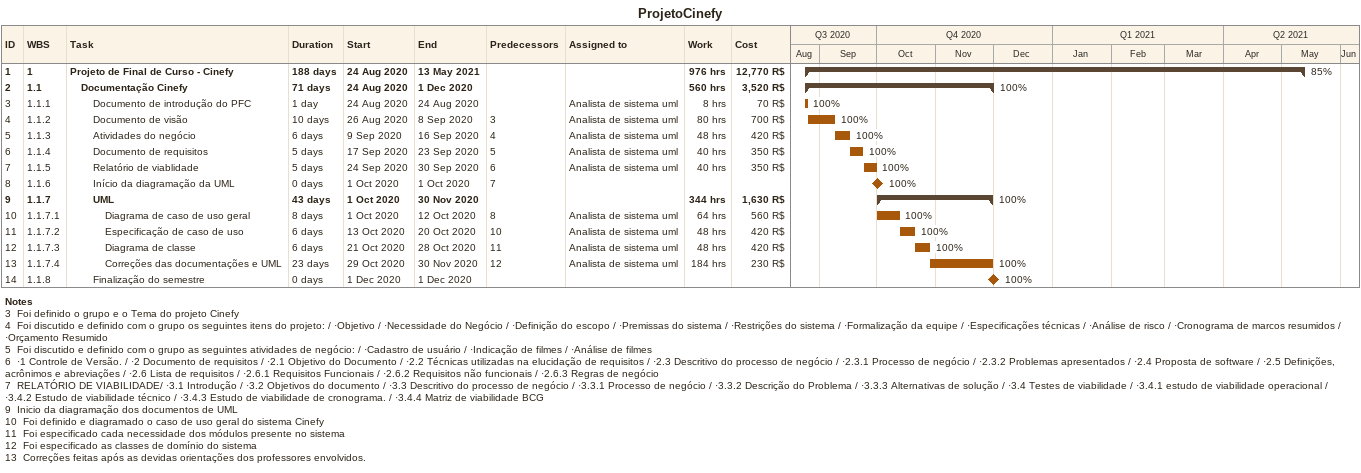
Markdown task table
ProjetoCinefy

| ID | WBS | Task | Duration | Start | Finish | Predecessors | Resources | % complete | Work (h) | Cost (R$) |
|---|---|---|---|---|---|---|---|---|---|---|
| 1 | 1 | **Projeto de Final de Curso - Cinefy** | 188d | 2020-08-24 | 2021-05-13 |  |  | 85 | 976 | 12770 |
| 2 | 1.1 | **Documentação Cinefy** | 71d | 2020-08-24 | 2020-12-01 |  |  | 100 | 560 | 3520 |
| 3 | 1.1.1 | Documento de introdução do PFC | 1d | 2020-08-24 | 2020-08-24 |  | Analista de sistema uml | 100 | 8 | 70 |
| 4 | 1.1.2 | Documento de visão | 10d | 2020-08-26 | 2020-09-08 | 3 | Analista de sistema uml | 100 | 80 | 700 |
| 5 | 1.1.3 | Atividades do negócio | 6d | 2020-09-09 | 2020-09-16 | 4 | Analista de sistema uml | 100 | 48 | 420 |
| 6 | 1.1.4 | Documento de requisitos | 5d | 2020-09-17 | 2020-09-23 | 5 | Analista de sistema uml | 100 | 40 | 350 |
| 7 | 1.1.5 | Relatório de viablidade | 5d | 2020-09-24 | 2020-09-30 | 6 | Analista de sistema uml | 100 | 40 | 350 |
| 8 | 1.1.6 | Início da diagramação da UML | 0d | 2020-10-01 | 2020-10-01 | 7 |  | 100 |  |  |
| 9 | 1.1.7 | **UML** | 43d | 2020-10-01 | 2020-11-30 |  |  | 100 | 344 | 1630 |
| 10 | 1.1.7.1 | Diagrama de caso de uso geral | 8d | 2020-10-01 | 2020-10-12 | 8 | Analista de sistema uml | 100 | 64 | 560 |
| 11 | 1.1.7.2 | Especificação de caso de uso | 6d | 2020-10-13 | 2020-10-20 | 10 | Analista de sistema uml | 100 | 48 | 420 |
| 12 | 1.1.7.3 | Diagrama de classe | 6d | 2020-10-21 | 2020-10-28 | 11 | Analista de sistema uml | 100 | 48 | 420 |
| 13 | 1.1.7.4 | Correções das documentações e UML | 23d | 2020-10-29 | 2020-11-30 | 12 | Analista de sistema uml | 100 | 184 | 230 |
| 14 | 1.1.8 | Finalização do semestre | 0d | 2020-12-01 | 2020-12-01 |  |  | 100 |  |  |

Notes
- 3: Foi definido o grupo e o Tema do projeto Cinefy
- 4: Foi discutido e definido com o grupo os seguintes itens do projeto: / ·Objetivo / ·Necessidade do Negócio / ·Definição do escopo / ·Premissas do sistema / ·Restrições do sistema / ·Formalização da equipe / ·Especificações técnicas / ·Análise de risco / ·Cronograma de marcos resumidos / ·Orçamento Resumido
- 5: Foi discutido e definido com o grupo as seguintes atividades de negócio: / ·Cadastro de usuário / ·Indicação de filmes / ·Análise de filmes
- 6: ·1 Controle de Versão. / ·2 Documento de requisitos / ·2.1 Objetivo do Documento / ·2.2 Técnicas utilizadas na elucidação de requisitos / ·2.3 Descritivo do processo de negócio / ·2.3.1 Processo de negócio / ·2.3.2 Problemas apresentados / ·2.4 Proposta de software / ·2.5 Definições, acrônimos e abreviações / ·2.6 Lista de requisitos / ·2.6.1 Requisitos Funcionais / ·2.6.2 Requisitos não funcionais / ·2.6.3 Regras de negócio
- 7: RELATÓRIO DE VIABILIDADE/ ·3.1 Introdução / ·3.2 Objetivos do documento / ·3.3 Descritivo do processo de negócio / ·3.3.1 Processo de negócio / ·3.3.2 Descrição do Problema / ·3.3.3 Alternativas de solução / ·3.4 Testes de viabilidade / ·3.4.1 estudo de viabilidade operacional / ·3.4.2 Estudo de viabilidade técnico / ·3.4.3 Estudo de viabilidade de cronograma. / ·3.4.4 Matriz de viabilidade BCG
- 9: Inicio da diagramação dos documentos de UML
- 10: Foi definido e diagramado o caso de uso geral do sistema Cinefy
- 11: Foi especificado cada necessidade dos módulos presente no sistema
- 12: Foi especificado as classes de domínio do sistema
- 13: Correções feitas após as devidas orientações dos professores envolvidos.
